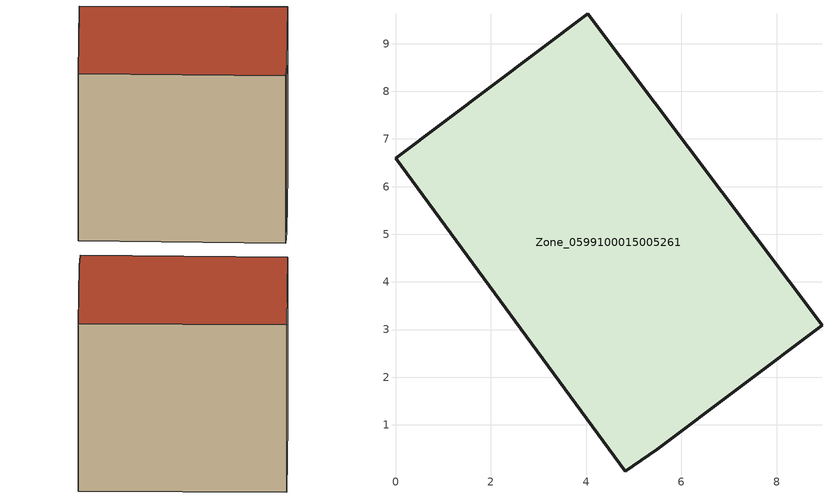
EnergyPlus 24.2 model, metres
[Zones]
Zone_0599100015005261
 floor ground (C_G): 8.95,3.08 5.5,0.49 4.83,0.03 0,6.59 4.03,9.62 z2.09
 wall outside (C_F): 8.95,3.08 4.03,9.62 0,6.59 4.83,0.03 5.5,0.49 8.95,3.08 z2.09:9.81
 roof outside (C_R): 5.5,0.49 8.95,3.08 4.03,9.62 0,6.59 4.83,0.03 z9.81
[BUILDING]
Pand.0599100015005261: North Axis=0; Terrain=City; Loads Convergence Tolerance Value=0.04; Temperature Convergence Tolerance Value=0.4; Solar Distribution=FullExterior; Maximum Number of Warmup Days=25; Minimum Number of Warmup Days=1
[Site:Location]
Rotterdam.The.Hague.AP_ZH_NLD Design_Conditions: Latitude=51.96; Longitude=4.45; Time Zone=1; Elevation=-4.5
[SITE:GROUNDTEMPERATURE:BUILDINGSURFACE]
18, 18, 18, 18, 18, 18, 18, 18, 18, 18, 18, 18
[MATERIAL] Thermal Absorptance=0.9; Solar Absorptance=0.7; Visible Absorptance=0.7
Name | Roughness | Thickness | Conductivity | Density | Specific Heat
G.TC.1975-1991 | MediumSmooth | 0.15 | 0.288461 | 540 | 1210
F.TC.1975-1991 | Rough | 0.3 | 0.230769 | 1920 | 840
R.TC.1975-1991 | MediumRough | 0.2 | 0.153846 | 1500 | 1000
[CONSTRUCTION]
C_G: G.TC.1975-1991
C_F: F.TC.1975-1991
C_R: R.TC.1975-1991
[ZONE]
Zone_0599100015005261: Type=1; Multiplier=1; Ceiling Height=Autocalculate; Volume=Autocalculate; Floor Area=autocalculate; Part of Total Floor Area=Yes
[ZONEINFILTRATION:DESIGNFLOWRATE]
Infil_Zone_0599100015005261: Zone or ZoneList or Space or SpaceList=Zone_0599100015005261; Schedule=AlwaysOn; Design Flow Rate Calculation Method=Flow/Area; Flow Rate per Floor Area=0.003; Constant Term Coefficient=1; Temperature Term Coefficient=0; Velocity Term Coefficient=0; Velocity Squared Term Coefficient=0
[HVACTEMPLATE:ZONE:IDEALLOADSAIRSYSTEM]
Zone_0599100015005261: Maximum Heating Supply Air Temperature=50; Minimum Cooling Supply Air Temperature=13; Maximum Heating Supply Air Humidity Ratio=0.0156; Minimum Cooling Supply Air Humidity Ratio=0.0077; Heating Limit=NoLimit; Cooling Limit=NoLimit; Dehumidification Control Type=ConstantSensibleHeatRatio; Cooling Sensible Heat Ratio=0.7; Dehumidification Setpoint=60; Humidification Control Type=None; Humidification Setpoint=30; Outdoor Air Method=None; Outdoor Air Flow Rate per Person=0.00944; Outdoor Air Flow Rate per Zone Floor Area=0; Outdoor Air Flow Rate per Zone=0; Demand Controlled Ventilation Type=None; Outdoor Air Economizer Type=NoEconomizer; Heat Recovery Type=None; Sensible Heat Recovery Effectiveness=0.7; Latent Heat Recovery Effectiveness=0.65
[ZONECONTROL:THERMOSTAT]
ThermostatControl_Zone_0599100015005261: Zone or ZoneList=Zone_0599100015005261; Control Type Schedule=DualSetpointControlType; Control 1=Thermostat_Zone_0599100015005261; Temperature Difference Between Cutout And Setpoint=0
[THERMOSTATSETPOINT:DUALSETPOINT]
Thermostat_Zone_0599100015005261: Heating Setpoint Temperature Schedule=HeatingSetpoint_Zone_0599100015005261; Cooling Setpoint Temperature Schedule=CoolingSetpoint_Zone_0599100015005261
[SCHEDULE:COMPACT]
HeatingSetpoint_Zone_0599100015005261: Through: 12/31, For: AllDays, Until: 24:00, 21
CoolingSetpoint_Zone_0599100015005261: Through: 12/31, For: AllDays, Until: 24:00, 24
DualSetpointControlType: Through: 12/31, For: AllDays, Until: 24:00, 4
AlwaysOn: Through: 12/31, For: AllDays, Until: 24:00, 1
